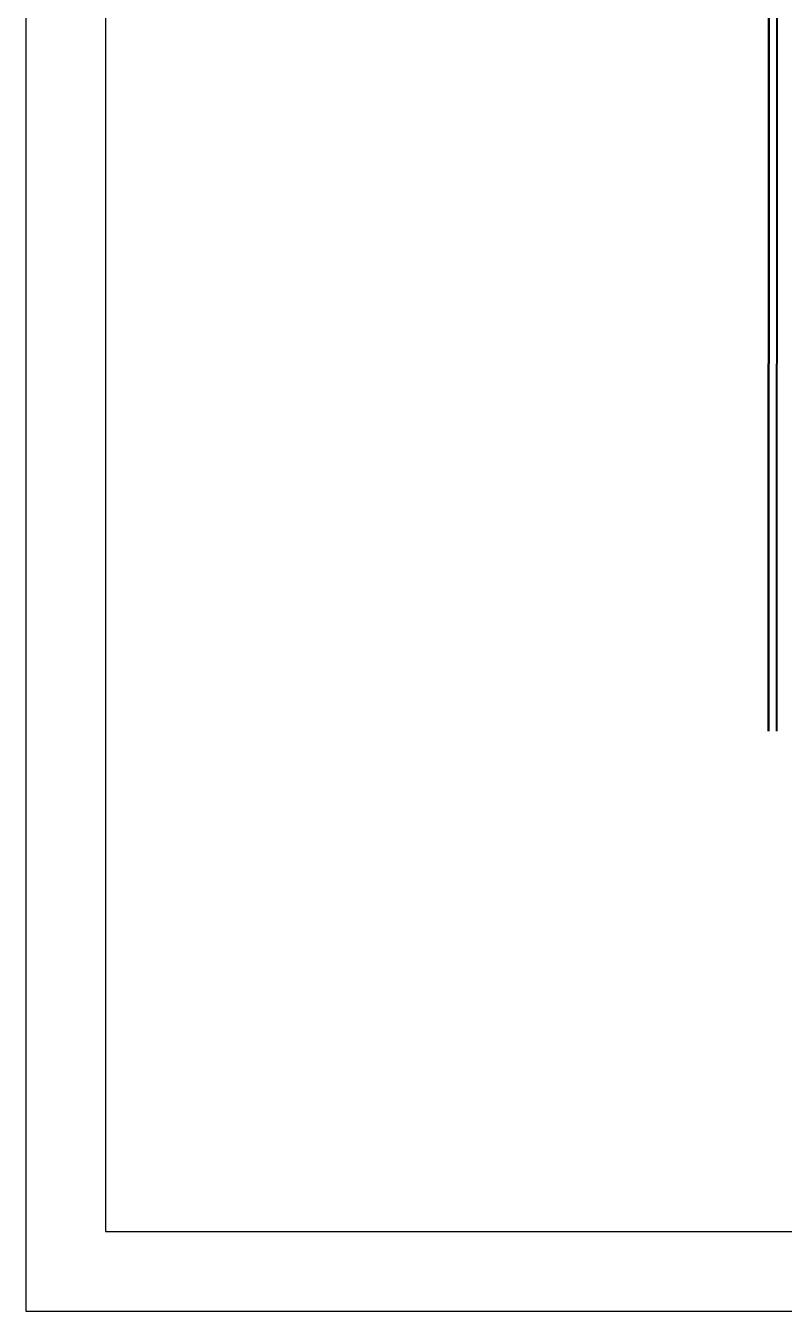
# Model space of a CAD drawing. Extents: x 58467 to 79089, y -33726 to -17391.
# Drawn here: x 72229.8 to 72277.3, y -21037.3 to -20956.8 of the extents above; entities that cross this region are included whole.
import ezdxf

# ---------------------------------------------------------------- set-up
doc = ezdxf.new("R2010")
doc.units = 0
doc.header["$LTSCALE"] = 100
doc.layers.add('+ENTE-ST-DOSEME USTU KONDDRENAJ', color=110, linetype='DOSEMEUSTUKONDENSDRENAJ_LINE', lineweight=40)
doc.layers.add('BA_elev2', color=9, linetype='Continuous')
doc.linetypes.add('DOSEMEUSTUKONDENSDRENAJ_LINE', pattern='A,300,-40,["CD",Standard,S=15,R=0,X=-35,Y=-7.5],0', length=340)

# ---------------------------------------------------------------- blocks, each defined once
blk = doc.blocks.new('FUAYE KLİMA SANT')
at = {"color": 3}
for p, q in [((54063.623, -33702.066, 1.271), (54063.664, -33634.014, 1.271)), ((54063.664, -33634.061, 1.271), (54063.623, -33702.066, 1.271)), ((54063.664, -33634.061, 1.271), (54063.623, -33702.066, 1.271)), ((54064.164, -33634.014, 1.271), (54064.122, -33702.066, 1.271))]:
    blk.add_line(p, q, dxfattribs=at)

msp = doc.modelspace()

# ---------------------------------------------------------------- linework, layer by layer
at = {"layer": 'BA_elev2'}
for p, q in [((72234.768, -19256.094, -1.307), (72234.767, -21032.3, -1.307)), ((72229.768, -19261.094, -1.307), (72229.767, -21037.3, -1.307)), ((72234.767, -21032.3), (72451.812, -21032.3)), ((72229.767, -21037.3), (72451.812, -21037.3))]:
    msp.add_line(p, q, dxfattribs=at)

# ---------------------------------------------------------------- block references
at = {"layer": '+ENTE-ST-DOSEME USTU KONDDRENAJ', "color": 3, "linetype": 'Continuous'}
msp.add_blockref('FUAYE KLİMA SANT', (18212.664, 12701.082), dxfattribs=at)

doc.saveas('drawing.dxf')
